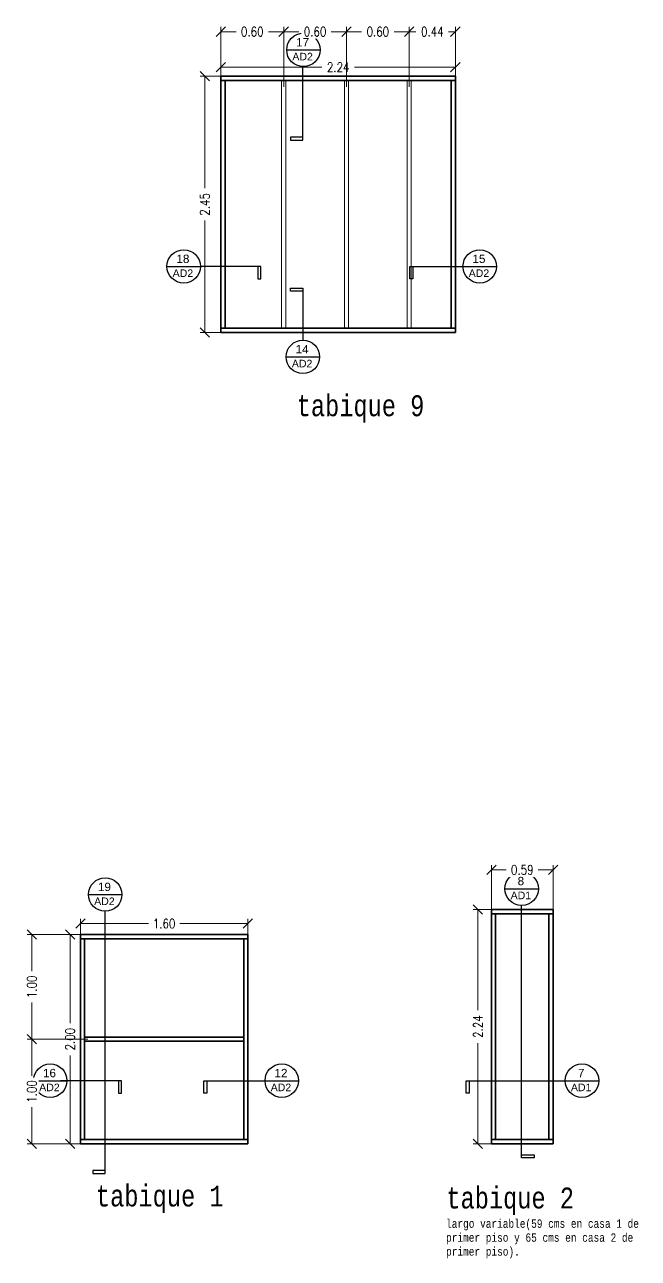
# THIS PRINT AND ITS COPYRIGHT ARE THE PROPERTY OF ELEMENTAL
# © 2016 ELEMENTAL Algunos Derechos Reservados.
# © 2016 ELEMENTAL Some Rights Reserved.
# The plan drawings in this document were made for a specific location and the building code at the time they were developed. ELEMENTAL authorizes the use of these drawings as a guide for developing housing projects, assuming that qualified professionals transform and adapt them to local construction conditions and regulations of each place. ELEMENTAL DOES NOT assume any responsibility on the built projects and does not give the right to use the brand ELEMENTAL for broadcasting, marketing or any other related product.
# Model space of a CAD drawing. Header units: metres. Extents: x -40 to 265, y 63 to 163.
# Drawn here: x 194.51 to 200.37, y 137.86 to 149.65 of the extents above; entities that cross this region are included whole.
import ezdxf
from ezdxf.enums import TextEntityAlignment as Align

# ---------------------------------------------------------------- set-up
doc = ezdxf.new("R2010")
doc.units = ezdxf.units.M
doc.header["$LTSCALE"] = 5
doc.header["$MEASUREMENT"] = 0
doc.layers.get('0').update_dxf_attribs({"color": 30})
doc.layers.get('DEFPOINTS').update_dxf_attribs({"color": 210})
for name, color, linetype, lineweight in [('A-ANNO-DIMS', 3, 'Continuous', 18), ('A-ANNO-TEXT', 3, 'Continuous', 18), ('A-DETL-GRPH', 4, 'Continuous', 25), ('A-DETL-MBND', 3, 'Continuous', 18), ('A-ELEV-MBE1', 7, 'Continuous', 35)]:
    doc.layers.add(name, color=color, linetype=linetype, lineweight=lineweight)
doc.styles.add('E-ARIAL', font='arial.ttf')
doc.styles.add('E-ROMANS', font='romans.shx', dxfattribs={"width": 0.8})
doc.dimstyles.new('E-0050_TICK_18', dxfattribs={"dimscale": 0.001, "dimtxt": 90, "dimasz": 90, "dimexe": 45, "dimexo": 30, "dimgap": 45, "dimtad": 0, "dimzin": 0, "dimdsep": 46, "dimtxsty": 'E-ROMANS', "dimblk": 'OBLIQUE', "dimcen": 45, "dimclrd": 256, "dimclre": 256, "dimclrt": 256, "dimadec": 0, "dimazin": 0, "dimtfac": 1, "dimtmove": 1, "dimatfit": 3, "dimldrblk": 'OPEN90', "dimfxl": 1, "dimtfill": 1, "dimtolj": 1, "dimtzin": 0, "dimarcsym": 0})

# ---------------------------------------------------------------- blocks, each defined once
blk = doc.blocks.new('_Oblique')
at = {"color": 0, "linetype": 'ByBlock', "lineweight": -2}
blk.add_line((-0.5, -0.5), (0.5, 0.5), dxfattribs=at)
blk = doc.blocks.new('*D147')
at = {"layer": 'A-ANNO-DIMS', "lineweight": -2, "transparency": 16777216}
for p, q in [((195.116, 140.951), (194.894, 140.951)), ((194.939, 140.951), (194.939, 140.105)), ((194.939, 138.951), (194.939, 139.796)), ((195.116, 138.951), (194.894, 138.951))]:
    blk.add_line(p, q, dxfattribs=at)
at = {"layer": 'DEFPOINTS', "color": 0, "transparency": 16777216}
for p in [(194.939, 140.951), (195.146, 140.951), (195.146, 138.951)]:
    blk.add_point(p, dxfattribs=at)
at = {"layer": 'A-ANNO-DIMS', "lineweight": -2, "transparency": 16777216, "xscale": 0.09, "yscale": 0.09, "zscale": 0.09}
for p, rotation in [((194.939, 140.951), 90), ((194.939, 138.951), 270)]:
    blk.add_blockref('_Oblique', p, dxfattribs=dict(at, rotation=rotation))
at = {"layer": 'A-ANNO-DIMS', "transparency": 16777216, "insert": (194.939, 139.951), "char_height": 0.09, "attachment_point": 5, "rotation": 90, "style": 'E-ROMANS', "bg_fill": 3, "box_fill_scale": 1.25, "bg_fill_color": 256, "bg_fill_true_color": 13158600, "bg_fill_transparency": 0}
blk.add_mtext('\\A1;2.00', dxfattribs=at)
blk = doc.blocks.new('_Open90')
at = {"color": 0, "linetype": 'ByBlock', "lineweight": -2}
for p, q in [((0, 0), (-1, 0)), ((-0.5, 0.5), (0, 0)), ((0, 0), (-0.5, -0.5))]:
    blk.add_line(p, q, dxfattribs=at)
blk = doc.blocks.new('*D148')
at = {"layer": 'A-ANNO-DIMS', "lineweight": -2, "transparency": 16777216}
for p, q in [((195.038, 140.902), (195.038, 141.101)), ((196.638, 140.902), (196.638, 141.101)), ((195.038, 141.056), (195.688, 141.056)), ((196.638, 141.056), (195.987, 141.056))]:
    blk.add_line(p, q, dxfattribs=at)
at = {"layer": 'DEFPOINTS', "color": 0, "transparency": 16777216}
for p in [(196.638, 141.056), (195.038, 140.872), (196.638, 140.872)]:
    blk.add_point(p, dxfattribs=at)
at = {"layer": 'A-ANNO-DIMS', "lineweight": -2, "transparency": 16777216, "xscale": 0.09, "yscale": 0.09, "zscale": 0.09, "rotation": 180}
blk.add_blockref('_Oblique', (195.038, 141.056), dxfattribs=at)
at = {"layer": 'A-ANNO-DIMS', "lineweight": -2, "transparency": 16777216, "xscale": 0.09, "yscale": 0.09, "zscale": 0.09}
blk.add_blockref('_Oblique', (196.638, 141.056), dxfattribs=at)
at = {"layer": 'A-ANNO-DIMS', "transparency": 16777216, "insert": (195.838, 141.056), "char_height": 0.09, "attachment_point": 5, "style": 'E-ROMANS', "bg_fill": 3, "box_fill_scale": 1.25, "bg_fill_color": 256, "bg_fill_true_color": 13158600, "bg_fill_transparency": 0}
blk.add_mtext('\\A1;1.60', dxfattribs=at)
blk = doc.blocks.new('*D149')
at = {"layer": 'A-ANNO-DIMS', "lineweight": -2, "transparency": 16777216}
for p, q in [((195.11, 140.951), (194.528, 140.951)), ((194.573, 140.951), (194.573, 140.6)), ((194.573, 139.951), (194.573, 140.301)), ((195.11, 139.951), (194.528, 139.951))]:
    blk.add_line(p, q, dxfattribs=at)
at = {"layer": 'DEFPOINTS', "color": 0, "transparency": 16777216}
for p in [(194.573, 140.951), (195.14, 140.951), (195.14, 139.951)]:
    blk.add_point(p, dxfattribs=at)
at = {"layer": 'A-ANNO-DIMS', "lineweight": -2, "transparency": 16777216, "xscale": 0.09, "yscale": 0.09, "zscale": 0.09}
for p, rotation in [((194.573, 140.951), 90), ((194.573, 139.951), 270)]:
    blk.add_blockref('_Oblique', p, dxfattribs=dict(at, rotation=rotation))
at = {"layer": 'A-ANNO-DIMS', "transparency": 16777216, "insert": (194.573, 140.451), "char_height": 0.09, "attachment_point": 5, "rotation": 90, "style": 'E-ROMANS', "bg_fill": 3, "box_fill_scale": 1.25, "bg_fill_color": 256, "bg_fill_true_color": 13158600, "bg_fill_transparency": 0}
blk.add_mtext('\\A1;1.00', dxfattribs=at)
blk = doc.blocks.new('*D150')
at = {"layer": 'A-ANNO-DIMS', "lineweight": -2, "transparency": 16777216}
for p, q in [((195.11, 139.951), (194.528, 139.951)), ((194.573, 139.951), (194.573, 139.6)), ((194.573, 138.951), (194.573, 139.301)), ((195.11, 138.951), (194.528, 138.951))]:
    blk.add_line(p, q, dxfattribs=at)
at = {"layer": 'DEFPOINTS', "color": 0, "transparency": 16777216}
for p in [(195.14, 139.951), (194.573, 138.951), (195.14, 138.951)]:
    blk.add_point(p, dxfattribs=at)
at = {"layer": 'A-ANNO-DIMS', "lineweight": -2, "transparency": 16777216, "xscale": 0.09, "yscale": 0.09, "zscale": 0.09}
for p, rotation in [((194.573, 139.951), 90), ((194.573, 138.951), 270)]:
    blk.add_blockref('_Oblique', p, dxfattribs=dict(at, rotation=rotation))
at = {"layer": 'A-ANNO-DIMS', "transparency": 16777216, "insert": (194.573, 139.451), "char_height": 0.09, "attachment_point": 5, "rotation": 90, "style": 'E-ROMANS', "bg_fill": 3, "box_fill_scale": 1.25, "bg_fill_color": 256, "bg_fill_true_color": 13158600, "bg_fill_transparency": 0}
blk.add_mtext('\\A1;1.00', dxfattribs=at)
blk = doc.blocks.new('*D151')
at = {"layer": 'A-ANNO-DIMS', "lineweight": -2, "transparency": 16777216}
for p, q in [((198.937, 141.191), (198.793, 141.191)), ((198.838, 141.191), (198.838, 140.227)), ((198.838, 138.951), (198.838, 139.914)), ((198.937, 138.951), (198.793, 138.951))]:
    blk.add_line(p, q, dxfattribs=at)
at = {"layer": 'DEFPOINTS', "color": 0, "transparency": 16777216}
for p in [(198.967, 141.191), (198.838, 138.951), (198.967, 138.951)]:
    blk.add_point(p, dxfattribs=at)
at = {"layer": 'A-ANNO-DIMS', "lineweight": -2, "transparency": 16777216, "xscale": 0.09, "yscale": 0.09, "zscale": 0.09}
for p, rotation in [((198.838, 141.191), 90), ((198.838, 138.951), 270)]:
    blk.add_blockref('_Oblique', p, dxfattribs=dict(at, rotation=rotation))
at = {"layer": 'A-ANNO-DIMS', "transparency": 16777216, "insert": (198.838, 140.071), "char_height": 0.09, "attachment_point": 5, "rotation": 90, "style": 'E-ROMANS', "bg_fill": 3, "box_fill_scale": 1.25, "bg_fill_color": 256, "bg_fill_true_color": 13158600, "bg_fill_transparency": 0}
blk.add_mtext('\\A1;2.24', dxfattribs=at)
blk = doc.blocks.new('*D166')
at = {"layer": 'A-ANNO-DIMS', "lineweight": -2, "transparency": 16777216}
for p, q in [((198.967, 141.069), (198.967, 141.615)), ((198.967, 141.57), (199.109, 141.57)), ((199.557, 141.57), (199.415, 141.57)), ((199.557, 141.069), (199.557, 141.615))]:
    blk.add_line(p, q, dxfattribs=at)
at = {"layer": 'DEFPOINTS', "color": 0, "transparency": 16777216}
for p in [(199.557, 141.57), (198.967, 141.039), (199.557, 141.039)]:
    blk.add_point(p, dxfattribs=at)
at = {"layer": 'A-ANNO-DIMS', "lineweight": -2, "transparency": 16777216, "xscale": 0.09, "yscale": 0.09, "zscale": 0.09, "rotation": 180}
blk.add_blockref('_Oblique', (198.967, 141.57), dxfattribs=at)
at = {"layer": 'A-ANNO-DIMS', "lineweight": -2, "transparency": 16777216, "xscale": 0.09, "yscale": 0.09, "zscale": 0.09}
blk.add_blockref('_Oblique', (199.557, 141.57), dxfattribs=at)
at = {"layer": 'A-ANNO-DIMS', "transparency": 16777216, "insert": (199.262, 141.57), "char_height": 0.09, "attachment_point": 5, "style": 'E-ROMANS', "bg_fill": 3, "box_fill_scale": 1.25, "bg_fill_color": 256, "bg_fill_true_color": 13158600, "bg_fill_transparency": 0}
blk.add_mtext('\\A1;0.59', dxfattribs=at)
blk = doc.blocks.new('*D188')
at = {"layer": 'A-ANNO-DIMS', "lineweight": -2, "transparency": 16777216}
for p, q in [((196.381, 149.144), (196.381, 149.289)), ((196.381, 149.244), (197.345, 149.244)), ((198.622, 149.244), (197.658, 149.244)), ((198.622, 149.144), (198.622, 149.289))]:
    blk.add_line(p, q, dxfattribs=at)
at = {"layer": 'DEFPOINTS', "color": 0, "transparency": 16777216}
for p in [(198.622, 149.244), (196.381, 149.114), (198.622, 149.114)]:
    blk.add_point(p, dxfattribs=at)
at = {"layer": 'A-ANNO-DIMS', "lineweight": -2, "transparency": 16777216, "xscale": 0.09, "yscale": 0.09, "zscale": 0.09, "rotation": 180}
blk.add_blockref('_Oblique', (196.381, 149.244), dxfattribs=at)
at = {"layer": 'A-ANNO-DIMS', "lineweight": -2, "transparency": 16777216, "xscale": 0.09, "yscale": 0.09, "zscale": 0.09}
blk.add_blockref('_Oblique', (198.622, 149.244), dxfattribs=at)
at = {"layer": 'A-ANNO-DIMS', "transparency": 16777216, "insert": (197.502, 149.244), "char_height": 0.09, "attachment_point": 5, "style": 'E-ROMANS', "bg_fill": 3, "box_fill_scale": 1.25, "bg_fill_color": 256, "bg_fill_true_color": 13158600, "bg_fill_transparency": 0}
blk.add_mtext('\\A1;2.24', dxfattribs=at)
blk = doc.blocks.new('*D189')
at = {"layer": 'A-ANNO-DIMS', "lineweight": -2, "transparency": 16777216}
for p, q in [((196.381, 149.056), (196.381, 149.629)), ((196.381, 149.584), (196.526, 149.584)), ((196.981, 149.584), (196.836, 149.584)), ((196.981, 149.056), (196.981, 149.629))]:
    blk.add_line(p, q, dxfattribs=at)
at = {"layer": 'DEFPOINTS', "color": 0, "transparency": 16777216}
for p in [(196.981, 149.584), (196.381, 149.026), (196.981, 149.026)]:
    blk.add_point(p, dxfattribs=at)
at = {"layer": 'A-ANNO-DIMS', "lineweight": -2, "transparency": 16777216, "xscale": 0.09, "yscale": 0.09, "zscale": 0.09, "rotation": 180}
blk.add_blockref('_Oblique', (196.381, 149.584), dxfattribs=at)
at = {"layer": 'A-ANNO-DIMS', "lineweight": -2, "transparency": 16777216, "xscale": 0.09, "yscale": 0.09, "zscale": 0.09}
blk.add_blockref('_Oblique', (196.981, 149.584), dxfattribs=at)
at = {"layer": 'A-ANNO-DIMS', "transparency": 16777216, "insert": (196.681, 149.584), "char_height": 0.09, "attachment_point": 5, "style": 'E-ROMANS', "bg_fill": 3, "box_fill_scale": 1.25, "bg_fill_color": 256, "bg_fill_true_color": 13158600, "bg_fill_transparency": 0}
blk.add_mtext('\\A1;0.60', dxfattribs=at)
blk = doc.blocks.new('*D190')
at = {"layer": 'A-ANNO-DIMS', "lineweight": -2, "transparency": 16777216}
for p, q in [((196.981, 149.056), (196.981, 149.629)), ((196.981, 149.584), (197.126, 149.584)), ((197.581, 149.584), (197.436, 149.584)), ((197.581, 149.056), (197.581, 149.629))]:
    blk.add_line(p, q, dxfattribs=at)
at = {"layer": 'DEFPOINTS', "color": 0, "transparency": 16777216}
for p in [(197.581, 149.584), (196.981, 149.026), (197.581, 149.026)]:
    blk.add_point(p, dxfattribs=at)
at = {"layer": 'A-ANNO-DIMS', "lineweight": -2, "transparency": 16777216, "xscale": 0.09, "yscale": 0.09, "zscale": 0.09, "rotation": 180}
blk.add_blockref('_Oblique', (196.981, 149.584), dxfattribs=at)
at = {"layer": 'A-ANNO-DIMS', "lineweight": -2, "transparency": 16777216, "xscale": 0.09, "yscale": 0.09, "zscale": 0.09}
blk.add_blockref('_Oblique', (197.581, 149.584), dxfattribs=at)
at = {"layer": 'A-ANNO-DIMS', "transparency": 16777216, "insert": (197.281, 149.584), "char_height": 0.09, "attachment_point": 5, "style": 'E-ROMANS', "bg_fill": 3, "box_fill_scale": 1.25, "bg_fill_color": 256, "bg_fill_true_color": 13158600, "bg_fill_transparency": 0}
blk.add_mtext('\\A1;0.60', dxfattribs=at)
blk = doc.blocks.new('*D191')
at = {"layer": 'A-ANNO-DIMS', "lineweight": -2, "transparency": 16777216}
for p, q in [((197.581, 149.056), (197.581, 149.629)), ((197.581, 149.584), (197.726, 149.584)), ((198.181, 149.584), (198.036, 149.584)), ((198.181, 149.056), (198.181, 149.629))]:
    blk.add_line(p, q, dxfattribs=at)
at = {"layer": 'DEFPOINTS', "color": 0, "transparency": 16777216}
for p in [(198.181, 149.584), (197.581, 149.026), (198.181, 149.026)]:
    blk.add_point(p, dxfattribs=at)
at = {"layer": 'A-ANNO-DIMS', "lineweight": -2, "transparency": 16777216, "xscale": 0.09, "yscale": 0.09, "zscale": 0.09, "rotation": 180}
blk.add_blockref('_Oblique', (197.581, 149.584), dxfattribs=at)
at = {"layer": 'A-ANNO-DIMS', "lineweight": -2, "transparency": 16777216, "xscale": 0.09, "yscale": 0.09, "zscale": 0.09}
blk.add_blockref('_Oblique', (198.181, 149.584), dxfattribs=at)
at = {"layer": 'A-ANNO-DIMS', "transparency": 16777216, "insert": (197.881, 149.584), "char_height": 0.09, "attachment_point": 5, "style": 'E-ROMANS', "bg_fill": 3, "box_fill_scale": 1.25, "bg_fill_color": 256, "bg_fill_true_color": 13158600, "bg_fill_transparency": 0}
blk.add_mtext('\\A1;0.60', dxfattribs=at)
blk = doc.blocks.new('*D192')
at = {"layer": 'A-ANNO-DIMS', "lineweight": -2, "transparency": 16777216}
for p, q in [((198.181, 149.056), (198.181, 149.629)), ((198.181, 149.584), (198.245, 149.584)), ((198.622, 149.584), (198.558, 149.584)), ((198.622, 149.056), (198.622, 149.629))]:
    blk.add_line(p, q, dxfattribs=at)
at = {"layer": 'DEFPOINTS', "color": 0, "transparency": 16777216}
for p in [(198.622, 149.584), (198.181, 149.026), (198.622, 149.026)]:
    blk.add_point(p, dxfattribs=at)
at = {"layer": 'A-ANNO-DIMS', "lineweight": -2, "transparency": 16777216, "xscale": 0.09, "yscale": 0.09, "zscale": 0.09, "rotation": 180}
blk.add_blockref('_Oblique', (198.181, 149.584), dxfattribs=at)
at = {"layer": 'A-ANNO-DIMS', "lineweight": -2, "transparency": 16777216, "xscale": 0.09, "yscale": 0.09, "zscale": 0.09}
blk.add_blockref('_Oblique', (198.622, 149.584), dxfattribs=at)
at = {"layer": 'A-ANNO-DIMS', "transparency": 16777216, "insert": (198.402, 149.584), "char_height": 0.09, "attachment_point": 5, "style": 'E-ROMANS', "bg_fill": 3, "box_fill_scale": 1.25, "bg_fill_color": 256, "bg_fill_true_color": 13158600, "bg_fill_transparency": 0}
blk.add_mtext('\\A1;0.44', dxfattribs=at)
blk = doc.blocks.new('*D193')
at = {"layer": 'A-ANNO-DIMS', "lineweight": -2, "transparency": 16777216}
for p, q in [((196.351, 149.158), (196.182, 149.158)), ((196.227, 149.158), (196.227, 148.087)), ((196.227, 146.708), (196.227, 147.778)), ((196.352, 146.708), (196.182, 146.708))]:
    blk.add_line(p, q, dxfattribs=at)
at = {"layer": 'DEFPOINTS', "color": 0, "transparency": 16777216}
for p in [(196.381, 149.158), (196.227, 146.708), (196.382, 146.708)]:
    blk.add_point(p, dxfattribs=at)
at = {"layer": 'A-ANNO-DIMS', "lineweight": -2, "transparency": 16777216, "xscale": 0.09, "yscale": 0.09, "zscale": 0.09}
for p, rotation in [((196.227, 149.158), 90), ((196.227, 146.708), 270)]:
    blk.add_blockref('_Oblique', p, dxfattribs=dict(at, rotation=rotation))
at = {"layer": 'A-ANNO-DIMS', "transparency": 16777216, "insert": (196.227, 147.933), "char_height": 0.09, "attachment_point": 5, "rotation": 90, "style": 'E-ROMANS', "bg_fill": 3, "box_fill_scale": 1.25, "bg_fill_color": 256, "bg_fill_true_color": 13158600, "bg_fill_transparency": 0}
blk.add_mtext('\\A1;2.45', dxfattribs=at)
blk = doc.blocks.new('QM-ARQ-DET')
at = {"layer": 'A-ANNO-DIMS'}
for p, q in [((196.9611, 149.1177), (196.9611, 146.7477)), ((197.0011, 149.1177), (197.0011, 146.7477)), ((197.5611, 149.1177), (197.5611, 146.7477)), ((197.6011, 149.1177), (197.6011, 146.7477)), ((198.1611, 149.1177), (198.1611, 146.7477)), ((198.2011, 149.1177), (198.2011, 146.7477)), ((195.0778, 140.0306), (195.0778, 138.9906))]:
    blk.add_line(p, q, dxfattribs=at)
at = {"layer": 'A-DETL-GRPH'}
for p, q in [((197.0097, 149.4102), (197.3297, 149.4102)), ((197.1645, 148.5749), (197.1645, 149.2503)), ((195.8656, 147.3393), (196.1856, 147.3393)), ((196.7333, 147.3393), (196.1856, 147.3393)), ((198.215, 147.3393), (198.695, 147.3393)), ((198.695, 147.3393), (199.015, 147.3393)), ((197.1645, 147.1021), (197.1645, 146.635)), ((197.0045, 146.475), (197.3245, 146.475)), ((195.1151, 141.334), (195.4351, 141.334)), ((199.0958, 141.3896), (199.4158, 141.3896)), ((199.2558, 138.8462), (199.2558, 141.2296)), ((195.2751, 138.6969), (195.2751, 141.174)), ((194.5897, 139.5541), (194.9097, 139.5541)), ((195.4029, 139.5541), (194.8472, 139.5541)), ((196.2468, 139.5541), (196.8025, 139.5541)), ((196.8025, 139.5541), (197.1225, 139.5541)), ((198.7555, 139.5541), (199.7747, 139.5541)), ((199.6722, 139.5541), (199.9922, 139.5541))]:
    blk.add_line(p, q, dxfattribs=at)
for points in [[(197.1645, 148.5749), (197.0464, 148.5749), (197.0464, 148.5454), (197.1645, 148.5454)], [(196.7333, 147.3393), (196.7333, 147.2211), (196.7628, 147.2211), (196.7628, 147.3393)], [(198.215, 147.3393), (198.215, 147.2211), (198.1854, 147.2211), (198.1854, 147.3393)], [(197.1645, 147.1021), (197.0464, 147.1021), (197.0464, 147.1317), (197.1645, 147.1317)], [(195.4029, 139.5541), (195.4029, 139.4359), (195.4324, 139.4359), (195.4324, 139.5541)], [(196.2468, 139.5541), (196.2468, 139.4359), (196.2173, 139.4359), (196.2173, 139.5541)], [(198.7555, 139.5541), (198.7555, 139.4359), (198.726, 139.4359), (198.726, 139.5541)], [(199.2558, 138.8462), (199.3739, 138.8462), (199.3739, 138.8167), (199.2558, 138.8167)], [(195.2751, 138.6969), (195.1569, 138.6969), (195.1569, 138.6674), (195.2751, 138.6674)]]:
    blk.add_lwpolyline(points, close=True, dxfattribs=at)
for centre in [(197.1697, 149.4102), (196.0256, 147.3393), (198.855, 147.3393), (197.1645, 146.475), (199.2558, 141.3896), (195.2751, 141.334), (194.7497, 139.5541), (196.9625, 139.5541), (199.8322, 139.5541)]:
    blk.add_circle(centre, 0.16, dxfattribs=at)
at = {"layer": 'A-ELEV-MBE1'}
for p, q in [((196.3811, 146.7077), (196.3811, 149.1577)), ((198.6222, 149.1577), (196.3811, 149.1577)), ((198.6222, 149.1177), (196.3811, 149.1177)), ((196.4211, 146.7477), (196.4211, 149.1177)), ((198.5822, 146.7477), (198.5822, 149.1177)), ((198.6222, 146.7077), (198.6222, 149.1577)), ((196.3819, 146.7077), (198.5771, 146.7077)), ((198.967, 141.1906), (198.967, 138.9506)), ((198.967, 141.1906), (199.557, 141.1906)), ((198.967, 141.1506), (199.557, 141.1506)), ((199.007, 141.1506), (199.007, 138.9906)), ((199.517, 138.9906), (199.517, 141.1506)), ((199.557, 138.9506), (199.557, 141.1906)), ((199.557, 140.9506), (199.557, 141.1906)), ((195.0378, 140.9506), (196.6378, 140.9506)), ((195.0378, 138.9506), (195.0378, 140.9506)), ((195.0378, 140.9106), (196.6378, 140.9106)), ((195.0778, 138.9906), (195.0778, 140.9106)), ((196.5998, 140.9106), (196.5998, 138.9906)), ((196.6378, 140.9506), (196.6378, 138.9506)), ((196.5998, 139.9706), (195.0778, 139.9706)), ((196.5998, 139.9306), (195.0778, 139.9306)), ((196.6378, 138.9906), (195.0378, 138.9906)), ((198.967, 138.9906), (199.557, 138.9906)), ((196.6378, 138.9506), (195.0378, 138.9506)), ((198.967, 138.9506), (199.557, 138.9506))]:
    blk.add_line(p, q, dxfattribs=at)
for points in [[(198.6222, 146.7477), (196.3819, 146.7477)], [(198.6222, 146.7077), (196.3811, 146.7077)]]:
    blk.add_lwpolyline(points, dxfattribs=at)
at = {"layer": 'A-ANNO-TEXT', "style": 'E-ARIAL'}
for s, height, p in [('17', 0.08, (197.1621, 149.4832)), ('AD2', 0.072, (197.1621, 149.3459)), ('18', 0.08, (196.018, 147.4123)), ('15', 0.08, (198.8475, 147.4123)), ('AD2', 0.072, (196.018, 147.275)), ('AD2', 0.072, (198.8475, 147.275)), ('14', 0.08, (197.157, 146.548)), ('AD2', 0.072, (197.157, 146.4107)), ('19', 0.08, (195.2675, 141.407)), ('8', 0.08, (199.2482, 141.4626)), ('AD1', 0.072, (199.2482, 141.3253)), ('AD2', 0.072, (195.2675, 141.2697)), ('16', 0.08, (194.7422, 139.6271)), ('12', 0.08, (196.955, 139.6271)), ('7', 0.08, (199.8246, 139.6271)), ('AD2', 0.072, (194.7422, 139.4898)), ('AD2', 0.072, (196.955, 139.4898)), ('AD1', 0.072, (199.8246, 139.4898))]:
    blk.add_text(s, height=height, dxfattribs=at).set_placement(p, align=Align.MIDDLE_CENTER)
at = {"layer": 'A-ANNO-TEXT', "attachment_point": 1, "style": 'E-ROMANS'}
for s, insert, char_height, width in [('{\\fMonospac821 BT|b0|i0|c0|p49;tabique 9}', (197.1056, 146.1073), 0.2, 1.8833), ('{\\fMonospac821 BT|b0|i0|c0|p49;tabique 1}', (195.1865, 138.5515), 0.2, 1.883309), ('{\\fMonospac821 BT|b0|i0|c0|p49;tabique 2}', (198.536, 138.5324), 0.2, 1.8833), ('{\\fMonospac821 BT|b0|i0|c0|p49;largo variable(59 cms en casa 1 de primer piso y 65 cms en casa 2 de primer piso).}', (198.5331, 138.2275), 0.08, 1.8833)]:
    blk.add_mtext(s, dxfattribs=dict(at, insert=insert, char_height=char_height, width=width))
at = {"layer": 'A-ANNO-DIMS'}
dim = blk.add_linear_dim(base=(198.6222, 149.2435), p1=(196.3811, 149.1137), p2=(198.6222, 149.1137), dimstyle='E-0050_TICK_18', dxfattribs=at)
dim.commit()
dim.dimension.update_dxf_attribs({"geometry": '*D188', "text_midpoint": (197.5016, 149.2435)})
for base, p1, p2, picture, middle in [((198.8379, 138.9506), (198.967, 141.1906), (198.967, 138.9506), '*D151', (198.8379, 140.0706)), ((194.9394, 140.9506), (195.1464, 138.9506), (195.1464, 140.9506), '*D147', (194.9394, 139.9506))]:
    dim = blk.add_linear_dim(base=base, p1=p1, p2=p2, angle=90, dimstyle='E-0050_TICK_18', dxfattribs=at)
    dim.commit()
    dim.dimension.update_dxf_attribs({"geometry": picture, "text_midpoint": middle})
blk.add_line((198.8379, 138.9506), (198.967, 138.9506), dxfattribs=at)
for base, p1, p2, picture, middle in [((196.9811, 149.5835), (196.3811, 149.026), (196.9811, 149.026), '*D189', (196.6811, 149.5835)), ((199.557, 141.5702), (198.967, 141.0391), (199.557, 141.0391), '*D166', (199.262, 141.5702)), ((196.6378, 141.0556), (195.0378, 140.8722), (196.6378, 140.8722), '*D148', (195.8378, 141.0556))]:
    dim = blk.add_linear_dim(base=base, p1=p1, p2=p2, dimstyle='E-0050_TICK_18', dxfattribs=at)
    dim.commit()
    dim.dimension.update_dxf_attribs({"geometry": picture, "text_midpoint": middle})
for p, q in [((198.967, 141.5702), (198.967, 141.1906)), ((199.557, 141.5702), (199.557, 141.1906)), ((198.8379, 141.1906), (198.967, 141.1906)), ((196.6378, 141.0556), (196.6378, 140.9506))]:
    blk.add_line(p, q, dxfattribs=at)
dim = blk.add_linear_dim(base=(197.5811, 149.5835), p1=(196.9811, 149.026), p2=(197.5811, 149.026), dimstyle='E-0050_TICK_18', dxfattribs=at)
dim.commit()
dim.dimension.update_dxf_attribs({"geometry": '*D190', "text_midpoint": (197.2811, 149.5835)})
for base, p1, p2, picture, middle in [((196.2268, 146.7077), (196.3811, 149.1577), (196.3819, 146.7077), '*D193', (196.2268, 147.9327)), ((194.5729, 140.9506), (195.1403, 139.9506), (195.1403, 140.9506), '*D149', (194.5729, 140.4506))]:
    dim = blk.add_linear_dim(base=base, p1=p1, p2=p2, angle=90, dimstyle='E-0050_TICK_18', dxfattribs=at)
    dim.commit()
    dim.dimension.update_dxf_attribs({"geometry": picture, "text_midpoint": middle})
for p, q in [((196.3811, 149.5835), (196.3811, 149.1577)), ((196.2268, 149.1577), (196.3811, 149.1577)), ((196.2268, 146.7077), (196.3811, 146.7077)), ((195.0378, 141.0556), (195.0378, 140.9506)), ((194.5729, 140.9506), (195.0378, 140.9506))]:
    blk.add_line(p, q, dxfattribs=at)
dim = blk.add_linear_dim(base=(198.1811, 149.5835), p1=(197.5811, 149.026), p2=(198.1811, 149.026), dimstyle='E-0050_TICK_18', dxfattribs=at)
dim.commit()
dim.dimension.update_dxf_attribs({"geometry": '*D191', "text_midpoint": (197.8811, 149.5835)})
dim = blk.add_linear_dim(base=(194.5729, 138.9506), p1=(195.1403, 139.9506), p2=(195.1403, 138.9506), angle=90, dimstyle='E-0050_TICK_18', dxfattribs=at)
dim.commit()
dim.dimension.update_dxf_attribs({"geometry": '*D150', "text_midpoint": (194.5729, 139.4506)})
blk.add_line((194.5729, 138.9506), (195.0378, 138.9506), dxfattribs=at)
dim = blk.add_linear_dim(base=(198.6222, 149.5835), p1=(198.1811, 149.026), p2=(198.6222, 149.026), dimstyle='E-0050_TICK_18', dxfattribs=at)
dim.commit()
dim.dimension.update_dxf_attribs({"geometry": '*D192', "text_midpoint": (198.4016, 149.5835)})
blk.add_line((198.6222, 149.5835), (198.6222, 149.1577), dxfattribs=at)

msp = doc.modelspace()

# ---------------------------------------------------------------- block references
at = {"layer": 'A-DETL-MBND'}
msp.add_blockref('QM-ARQ-DET', (0, 0), dxfattribs=at)

doc.saveas('drawing.dxf')
